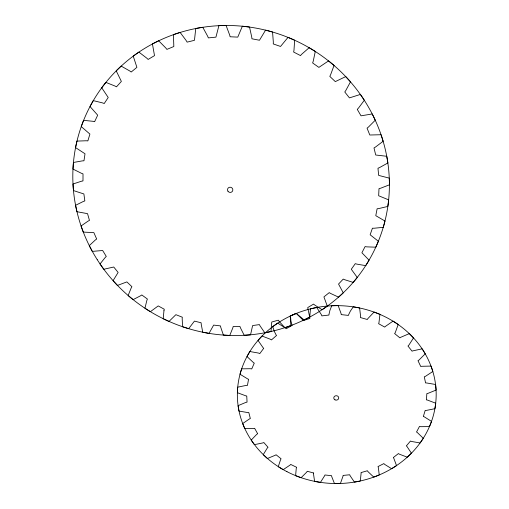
<?xml version="1.0" encoding="UTF-8"?>
<svg xmlns="http://www.w3.org/2000/svg" width="509" height="509" viewBox="0 0 509 509"><rect width="100%" height="100%" fill="white"/><g stroke="black" fill="none" stroke-linecap="round" stroke-linejoin="round"><path stroke-width="0.76" d="M163.955 310.757L163.192 318.717L169.007 321.433L175.879 314.677L182.305 317.202A35.598 32.716 13.7 0 0 182.19 318.749L182.572 326.746L188.661 328.693L194.457 321.103L201.138 322.782A35.732 32.907 11.3 0 0 201.24 324.328L202.747 332.231L209.027 333.389L213.653 325.092L220.473 325.9A35.783 33.028 8.8 0 0 220.791 327.427L223.406 335.1L229.763 335.444L232.747 328.076A35.859 32.894 16.1 0 0 233.141 326.587L239.993 326.517A35.789 33.123 6.4 0 0 240.528 327.993L244.205 335.297L250.536 334.827L252.617 325.563L259.38 324.602A35.967 33.384 3.9 0 0 260.124 326.008L264.807 332.822L271.011 331.531L271.749 322.019L278.315 320.186A36.037 33.569 1.3 0 0 279.256 321.497L284.881 327.688L290.855 325.601L290.219 316.006L296.48 313.321A36.368 33.995 -1.4 0 0 297.6 314.505L304.083 319.964L309.726 317.101L310.477 308.817L316.7 307.468L321.325 314.575A17.147 15.849 2 0 1 321.847 315.879L328.941 315.058A16.523 15.27 -3.6 0 1 329.043 314.136L329.902 310.414L331.76 305.724L338.18 305.61L341.049 313.468A17.942 16.606 -0.6 0 1 341.227 314.613L348.385 315.408A16.536 15.225 -5.9 0 1 348.697 314.53L350.402 311.044L353.31 306.812L359.608 307.939L360.582 316.178A17.261 15.957 -3.4 0 1 360.461 317.565L367.288 319.493A16.536 15.149 -7.6 0 1 367.791 318.691L374.083 312.03L379.943 314.339L378.976 322.585A18.031 16.612 -5.6 0 1 378.62 323.699L384.728 327.102A16.543 15.054 -8.7 0 1 385.408 326.415L393.056 321.115L398.21 324.494L395.359 332.352A17.306 15.862 -7.5 0 1 394.628 333.567L399.883 337.855A16.447 14.863 -9.3 0 1 400.704 337.308L409.344 333.599L413.543 337.868L408.969 344.987A17.261 15.722 -8.6 0 1 407.976 346.031L412.067 351.197A16.345 14.659 -9.4 0 1 412.984 350.828L422.19 348.843L425.257 353.793L419.193 359.85A17.166 15.524 -9.3 0 1 417.991 360.684L420.746 366.48A16.167 14.405 -9.1 0 1 421.719 366.289L431.059 366.086L432.866 371.468L425.619 376.227A17.115 15.365 -9.4 0 1 424.271 376.813L425.588 382.965A16.091 14.239 -8.4 0 1 426.567 382.959L435.609 384.492L436.111 390.053L428.031 393.342A17.77 15.849 -9.1 0 1 426.835 393.616L426.44 399.877A15.983 14.061 -7.6 0 1 427.388 400.049L435.742 403.211L434.934 408.702L426.396 410.407A17.63 15.614 -8.5 0 1 425.18 410.451L423.354 416.47A15.862 13.877 -6.6 0 1 424.226 416.807L431.543 421.401L429.501 426.587L420.879 426.688A16.752 14.742 -7.7 0 1 419.461 426.466L416.54 432.02A15.754 13.724 -5.4 0 1 417.304 432.516L423.291 438.306L420.129 442.97L411.787 441.507A16.632 14.557 -6.7 0 1 410.47 441.036L406.373 445.903A15.645 13.584 -4.2 0 1 406.996 446.52L411.437 453.226L407.302 457.19L399.584 454.263A16.492 14.373 -5.5 0 1 398.42 453.57L393.33 457.566A15.594 13.508 -2.9 0 1 393.788 458.278L396.53 465.601L391.618 468.713L384.823 464.482A16.39 14.233 -4.3 0 1 383.856 463.597L377.99 466.575A16.199 14.01 -1.5 0 1 378.391 467.746L379.237 474.967L373.752 477.118L368.134 471.786A16.263 14.087 -3 0 1 367.403 470.749L361.008 472.6A15.41 13.323 -0.2 0 1 361.104 473.402L360.277 481.005L354.442 482.118L350.211 475.909A16.193 14.004 -1.7 0 1 349.734 474.77L343.079 475.425A15.423 13.349 1.2 0 1 342.983 476.233L340.413 483.505L334.464 483.55L331.773 476.729A16.835 14.557 -0.4 0 1 331.601 475.724L324.914 474.973A15.448 13.399 2.5 0 1 324.634 475.743L320.435 482.392L314.594 481.374L313.544 474.216A16.097 13.928 1 0 1 313.633 473.001M313.633 473.001L307.232 471.264A16.135 14.036 3.8 0 1 306.533 472.314L301.105 477.722L295.608 475.673L296.244 468.471A16.154 14.004 2.3 0 1 296.613 467.294L290.728 464.437A15.461 13.495 4.9 0 1 290.117 465.041L283.201 469.661L278.264 466.658L280.567 459.703A16.816 14.615 3.6 0 1 281.089 458.794L276.069 454.747A15.55 13.635 6 0 1 275.324 455.231L267.422 458.501L263.248 454.652L267.149 448.244A16.193 14.131 4.8 0 1 268.027 447.296L263.859 442.544A15.658 13.813 6.9 0 1 263.013 442.887L254.436 444.656L251.204 440.107L256.555 434.514A16.256 14.252 5.9 0 1 257.649 433.744L254.634 428.304A15.779 14.004 7.7 0 1 253.717 428.483L244.804 428.642L242.666 423.564L249.283 419.047A17.064 15.035 6.8 0 1 250.333 418.576L248.831 412.576A15.913 14.22 8.2 0 1 247.877 412.583L238.995 411.081L238.059 405.673L245.682 402.46A16.441 14.576 7.6 0 1 247.062 402.148L246.75 395.996A15.983 14.386 8.3 0 1 245.802 395.824L237.34 392.681L237.678 387.171L245.993 385.434A16.523 14.755 8.1 0 1 247.438 385.389L248.564 379.269A16.014 14.513 8.1 0 1 247.667 378.919L240 374.217L241.622 368.847L250.288 368.713A16.67 14.99 8.3 0 1 251.732 368.942L254.277 363.121A16.218 14.793 7.3 0 1 253.469 362.612L246.967 356.516L249.836 351.528L258.451 353.049A18.279 16.543 8.1 0 1 259.151 353.291A15.295 13.858 8.1 0 1 259.832 353.551L263.713 348.302A16.282 14.946 6 0 1 263.032 347.641L258.018 340.394L262.027 336.023L270.203 339.179A16.892 15.404 7.4 0 1 271.45 339.936L276.514 335.514A16.377 15.098 4.1 0 1 275.999 334.731L274.281 331.327L272.729 326.625L277.717 323.1L285.053 327.783A17.026 15.62 6.2 0 1 286.109 328.763L292.141 325.391A16.466 15.232 1.7 0 1 291.81 324.519L290.913 320.842L290.486 315.917L296.225 313.41L302.359 319.436A17.058 15.722 4.3 0 1 303.167 320.6L309.892 318.449A16.441 15.213 -1 0 1 309.771 317.533L307.716 307.589L313.563 304.089A36.54 34.288 -4.2 0 0 314.848 305.126L322.082 309.739L327.293 306.138L323.921 296.893L329.247 292.624A36.896 34.771 -7.1 0 0 330.678 293.489L338.568 297.154L343.251 292.866L338.542 284.054L343.244 279.078A37.233 35.242 -10.2 0 0 344.797 279.759L353.208 282.387L357.267 277.469L351.293 269.267L355.276 263.656A37.481 35.63 -13.5 0 0 356.924 264.133L365.716 265.647L369.076 260.175L361.905 252.757L365.074 246.604A37.87 36.171 -17.1 0 0 366.798 246.859L375.827 247.196L378.391 241.266L370.138 234.789L372.423 228.204A38.188 36.654 -21 0 0 374.185 228.223L383.277 227.338L384.995 221.046L375.782 215.676L377.112 208.76A38.525 37.157 -25.6 0 0 378.881 208.544L387.871 206.419L388.679 199.878L378.664 195.755L378.995 188.642A38.951 37.736 -31 0 0 380.738 188.184L389.449 184.818L389.309 178.144L378.664 175.401L377.971 168.231A39.098 38.041 -37.4 0 0 379.65 167.525L387.896 162.95L386.783 156.282L375.718 155.01L373.988 147.928A39.416 38.487 -45.4 0 0 375.566 146.986L383.162 141.254L381.082 134.732L369.814 135.006L367.053 128.16A39.791 38.938 -55.1 0 0 368.497 127.002L375.279 120.194L372.251 113.959L361.015 115.823L357.261 109.365A40.09 39.263 -66 0 0 358.54 108.003L364.336 100.235L360.404 94.426L349.441 97.887L344.765 91.97A40.287 39.403 -76.6 0 0 345.84 90.424L350.51 81.834L345.745 76.598L335.304 81.612L329.787 76.375A40.733 39.727 -85.9 0 0 330.64 74.677L334.057 65.438L328.553 60.889L318.876 67.392L312.628 62.957A41.013 39.842 86.5 0 0 313.232 61.144L315.3 51.441L309.173 47.7L301.767 54.17A40.084 39.257 -65.7 0 0 300.488 55.576L293.642 52.052A40.994 39.638 80.3 0 0 293.986 50.162L294.647 40.198L288.03 37.361L280.542 46.453L273.257 43.933A41.108 39.556 75.2 0 0 273.32 41.999L272.55 31.997L265.59 30.126L259.475 40.249L251.91 38.792A41.051 39.308 70.7 0 0 251.701 36.864L249.512 27.041L242.367 26.194L237.779 37.119L230.106 36.769A41.07 39.129 66.7 0 0 229.623 34.886L226.066 25.45L218.908 25.647L215.937 37.144L208.34 37.901A41.095 38.958 63.1 0 0 207.596 36.101L202.76 27.263L195.749 28.491L194.463 40.306L187.108 42.145A40.93 38.614 59.7 0 0 186.122 40.472L180.122 32.423L173.423 34.644L173.836 46.523L166.882 49.392A40.415 37.965 56.6 0 0 165.686 47.878L158.674 40.771L152.426 43.927L154.507 55.615L148.119 59.438A40.268 37.666 53.6 0 0 146.732 58.115L138.881 52.09L133.224 56.098L136.902 67.341L131.201 72.03A39.956 37.227 50.7 0 0 129.661 70.916L121.155 66.081L116.211 70.834L121.371 81.415L116.478 86.842A39.67 36.826 47.9 0 0 114.818 85.957L105.859 82.388L101.711 87.771L108.22 97.486L104.218 103.524A39.365 36.425 45.2 0 0 102.481 102.882L93.268 100.617L89.991 106.502L97.683 115.168L94.636 121.683A38.945 35.935 42.6 0 0 92.854 121.288L83.584 120.334L81.23 126.582L89.908 134.071L87.866 140.91A38.372 35.318 40.1 0 0 86.085 140.77L76.948 141.101L75.536 147.585L85.009 153.769L83.979 160.793A38.13 35.026 37.5 0 0 82.229 160.901L73.411 162.473L72.952 169.058L81.325 173.238A39.384 36.444 45.3 0 0 83.012 173.868L82.992 180.93A37.711 34.587 35.1 0 0 81.306 181.274L72.972 184.016L73.442 190.57L83.883 193.954L84.85 200.928A37.233 34.103 32.7 0 0 83.266 201.494L75.555 205.318L76.929 211.712L87.542 213.659L89.457 220.41A37.138 33.982 30.2 0 0 87.993 221.173L81.046 225.977L83.272 232.104L93.853 232.613L96.672 239.026A36.75 33.607 27.8 0 0 95.355 239.981L89.266 245.637L92.294 251.395L102.659 250.498L106.298 256.466A36.457 33.34 25.5 0 0 105.147 257.579L100.018 263.974L103.772 269.261L113.742 267.021L118.126 272.442L113.062 280.682L117.464 285.428L126.868 281.91L131.914 286.701A35.993 32.945 20.8 0 0 131.15 288.062L128.134 295.519L133.097 299.642L140.471 295.831A36.794 33.651 27.9 0 0 141.788 294.94L147.394 299.031A35.859 32.85 18.4 0 0 146.84 300.482L144.944 308.257L150.378 311.699L158.223 305.915L164.292 309.249A35.624 32.684 16.1 0 0 163.955 310.757M227.949 191.193A2.685 2.59 25 0 0 232.562 191.04A2.685 2.59 25 0 0 230.004 187.21A2.685 2.59 25 0 0 227.949 191.193M97.251 259.698A159.311 153.972 26 0 0 371.22 256.301A159.311 153.972 26 0 0 224.857 25.501A159.311 153.972 26 0 0 97.251 259.698M286.949 471.652A99.414 88.941 -0.5 0 0 436.181 394.52A99.414 88.941 -0.5 0 0 287.178 317.597A99.414 88.941 -0.5 0 0 286.949 471.652M335.005 399.845A2.475 2.214 -0.5 0 0 338.727 397.93A2.475 2.214 -0.5 0 0 335.017 396.008A2.475 2.214 -0.5 0 0 335.005 399.845"/></g></svg>
